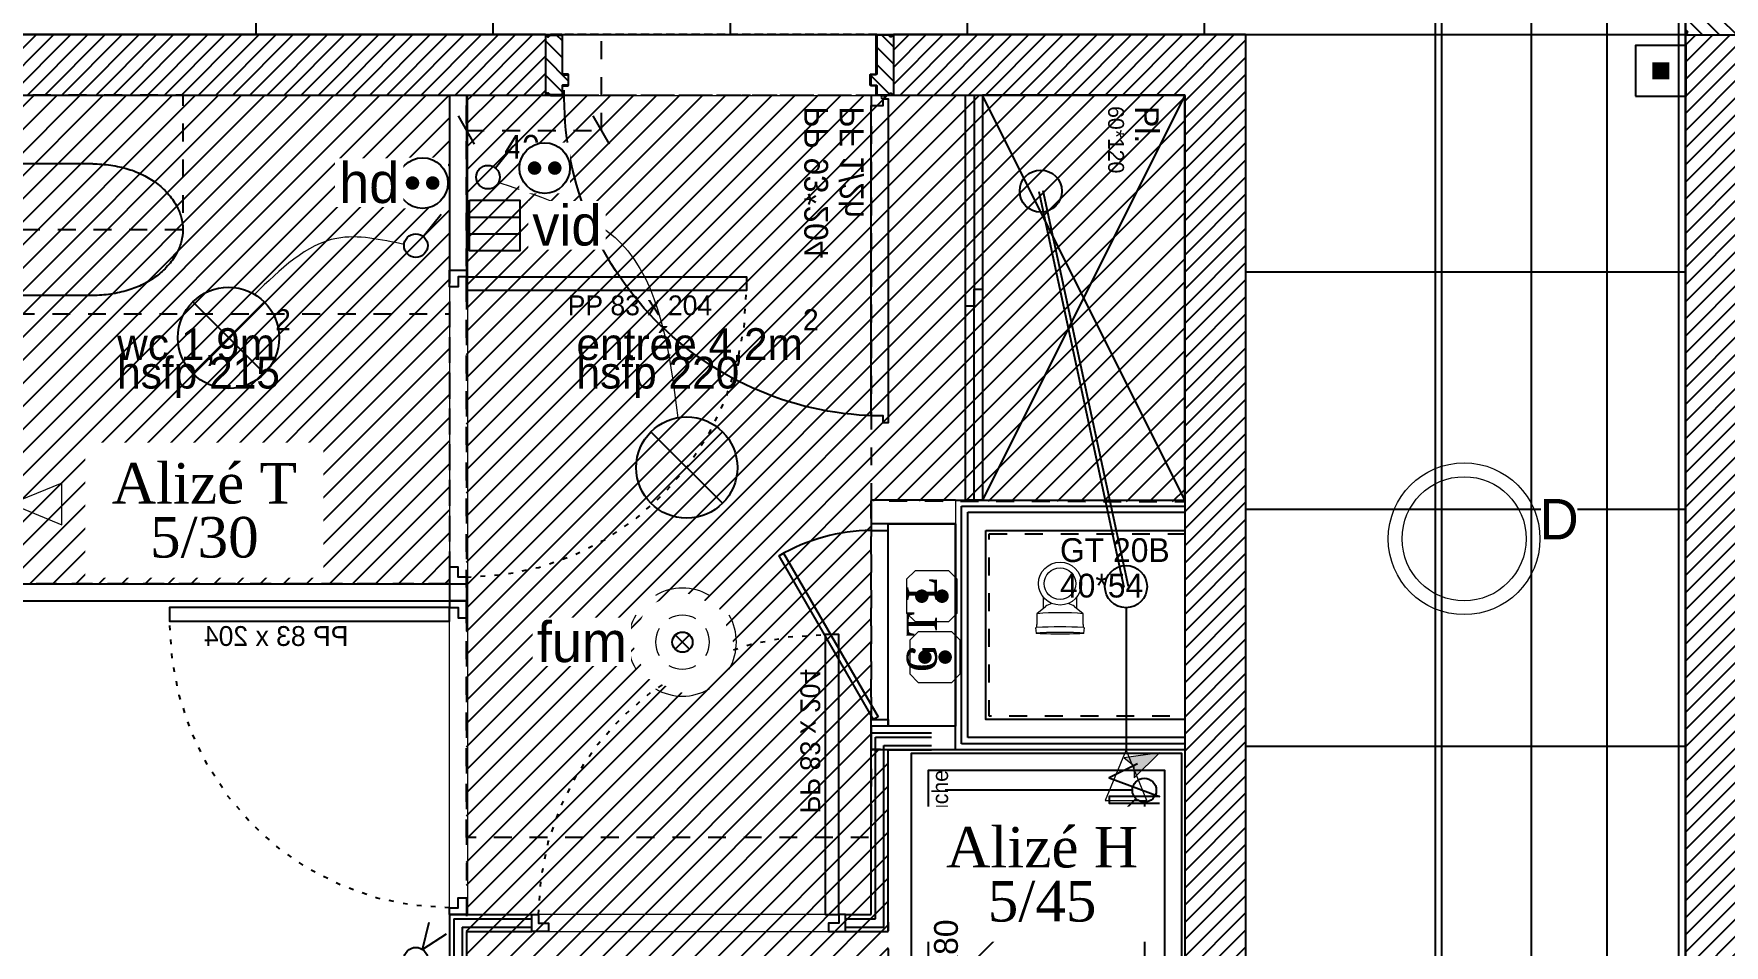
# Model space of a CAD drawing. Header units: centimetres. Extents: x -58072 to 12532, y -30603 to 6224.
# Drawn here: x 10942 to 11443, y 3883 to 4153 of the extents above; entities that cross this region are included whole.
import ezdxf
from ezdxf.enums import TextEntityAlignment as Align

# ---------------------------------------------------------------- set-up
doc = ezdxf.new("R2010")
doc.units = ezdxf.units.CM
for name, pattern in [('ISO-03', [1.5, 0.6, -0.9]), ('Style de ligne -1', [0.41664, 0.20828, -0.20836]), ('Style de ligne -11', [0.347222, 0.20828, -0.138942]), ('Style de ligne -13', [0.147638, 0.098425, -0.049213]), ('Style de ligne -18', [0.164042, 0.054681, -0.109361]), ('VW-01', [0.41656, 0.20828, -0.20828])]:
    doc.linetypes.add(name, pattern=pattern)
for name, color, linetype in [('B faience', 252, 'Style de ligne -11'), ('B Faux plafonds', 252, 'Continuous'), ('B Faux plafonds_Hatch', 9, 'Continuous'), ('B GÈnÈral_Hatch', 252, 'Continuous'), ('B Général', 252, 'Continuous'), ('C ANNOTATIONS-prestations', 252, 'Continuous'), ('C ANNOTATIONS-prestations_Hatch', 252, 'Continuous'), ('C ANNOTATIONS-texte', 252, 'Continuous'), ('C ANNOTATIONS-textes-numérotation gaine', 252, 'ISO-03'), ('D SURFACES-shab', 252, 'Continuous'), ('F REMPLISSAGE-vert clair', 252, 'Continuous'), ('F REMPLISSAGE-vert foncé', 252, 'Continuous'), ('prlm-EAU-CHU', 42, 'Continuous'), ('prlm-GT', 242, 'Continuous'), ('prlm-MOD-EL', 190, 'Continuous'), ('prlm-VMC', 93, 'Continuous')]:
    doc.layers.add(name, color=color, linetype=linetype)
for name, color, linetype, lineweight in [('prlm-ELEC-CFA', 1, 'Continuous', 25), ('prlm-ELEC-CFO', 1, 'Continuous', 25), ('prlm-ELEC-SSI', 6, 'Continuous', 25), ('prlm-GAZ', 2, 'Continuous', 25)]:
    doc.layers.add(name, color=color, linetype=linetype, lineweight=lineweight)
doc.styles.add('Eurostile', font='Eurosti.TTF')
doc.styles.add('prlm-elec-cfa', font='comic.ttf', dxfattribs={"height": 12})
doc.styles.add('prlm-elec-cfo', font='comic.ttf', dxfattribs={"height": 12})
doc.styles.add('prlm-elec-ssi', font='comic.ttf', dxfattribs={"height": 12})
doc.styles.add('prlm-mod', font='cambriaz.ttf', dxfattribs={"height": 18})
doc.styles.add('prlm-vmc', font='pala.ttf', dxfattribs={"height": 14})
pattern_1 = [(45, (0, 0), (2.4253472, -2.6458333), [])]
pattern_2 = [(45, (0, 0.2205), (-3.5277778, 3.3072917), [])]

# ---------------------------------------------------------------- blocks, each defined once
blk = doc.blocks.new('B 60.PP 93_204 PF1_2h mur20')
at = {"layer": 'B GÈnÈral_Hatch', "linetype": 'Continuous'}
h = blk.add_hatch(dxfattribs=at)
h.set_pattern_fill('50_BETON', color=256, style=0, pattern_type=2)
h.set_pattern_definition(pattern_1)
edge = h.paths.add_edge_path()
edge.add_line((-51.6, -8.95), (-50.94, -8.37))
edge.add_line((-50.94, -8.37), (-50.93, -8.36))
edge.add_arc((-50.79, -8.52), 0.2, 48.9909, 131.0091, ccw=False)
edge.add_line((-50.66, -8.36), (-50.65, -8.37))
edge.add_line((-50.65, -8.37), (-50.1, -8.86))
edge.add_line((-50.1, -8.86), (-50.1, -8.86))
edge.add_arc((-50.06, -8.82), 0.05, 228.9909, 270)
edge.add_line((-50.06, -8.87), (-50.06, -8.87))
edge.add_line((-50.06, -8.87), (-46.7, -8.87))
edge.add_line((-46.7, -8.87), (-46.69, -8.87))
edge.add_arc((-46.69, -8.83), 0.0435, 270, 360)
edge.add_line((-46.65, -8.83), (-46.65, 2.7))
edge.add_arc((-46.48, 2.7), 0.174, 90, 180, ccw=False)
edge.add_line((-46.48, 2.87), (-46.45, 2.87))
edge.add_line((-46.45, 2.87), (-44.9, 2.87))
edge.add_line((-44.9, 2.87), (-44.89, 2.87))
edge.add_arc((-44.89, 2.91), 0.0435, 270, 360)
edge.add_line((-44.85, 2.91), (-44.85, 5.96))
edge.add_arc((-44.89, 5.96), 0.0435, 0, 90)
edge.add_line((-44.89, 6), (-44.9, 6))
edge.add_line((-44.9, 6), (-46.45, 6))
edge.add_line((-46.45, 6), (-46.48, 6))
edge.add_arc((-46.48, 6.17), 0.174, 180, 270, ccw=False)
edge.add_line((-46.65, 6.17), (-46.65, 8.83))
edge.add_arc((-46.69, 8.83), 0.0435, 0, 90)
edge.add_line((-46.69, 8.87), (-46.7, 8.87))
edge.add_line((-46.7, 8.87), (-50.06, 8.87))
edge.add_line((-50.06, 8.87), (-50.06, 8.87))
edge.add_arc((-50.06, 8.82), 0.05, 90, 131.0091)
edge.add_line((-50.1, 8.86), (-50.1, 8.86))
edge.add_line((-50.1, 8.86), (-50.65, 8.37))
edge.add_line((-50.65, 8.37), (-50.66, 8.37))
edge.add_arc((-50.79, 8.52), 0.2, 233.0967, 311.0091, ccw=False)
edge.add_line((-50.91, 8.36), (-50.92, 8.36))
edge.add_line((-50.92, 8.36), (-51.44, 8.81))
edge.add_line((-51.44, 8.81), (-51.44, 8.81))
edge.add_line((-51.44, 8.81), (-51.6, 8.95))
edge.add_line((-51.6, 8.95), (-51.6, -8.95))
h = blk.add_hatch(dxfattribs=at)
h.set_pattern_fill('50_BETON', color=256, style=0, pattern_type=2)
h.set_pattern_definition(pattern_1)
edge = h.paths.add_edge_path()
edge.add_line((51.6, -8.95), (50.94, -8.37))
edge.add_line((50.94, -8.37), (50.93, -8.36))
edge.add_arc((50.79, -8.52), 0.2, 48.9909, 131.0091)
edge.add_line((50.66, -8.36), (50.65, -8.37))
edge.add_line((50.65, -8.37), (50.1, -8.86))
edge.add_line((50.1, -8.86), (50.1, -8.86))
edge.add_arc((50.06, -8.82), 0.05, 270, 311.0091, ccw=False)
edge.add_line((50.06, -8.87), (50.06, -8.87))
edge.add_line((50.06, -8.87), (46.7, -8.87))
edge.add_line((46.7, -8.87), (46.69, -8.87))
edge.add_arc((46.69, -8.83), 0.0435, 180, 270, ccw=False)
edge.add_line((46.65, -8.83), (46.65, 2.7))
edge.add_arc((46.48, 2.7), 0.174, 0, 90)
edge.add_line((46.48, 2.87), (46.45, 2.87))
edge.add_line((46.45, 2.87), (44.9, 2.87))
edge.add_line((44.9, 2.87), (44.89, 2.87))
edge.add_arc((44.89, 2.91), 0.0435, 180, 270, ccw=False)
edge.add_line((44.85, 2.91), (44.85, 5.96))
edge.add_arc((44.89, 5.96), 0.0435, 90, 180, ccw=False)
edge.add_line((44.89, 6), (44.9, 6))
edge.add_line((44.9, 6), (46.45, 6))
edge.add_line((46.45, 6), (46.48, 6))
edge.add_arc((46.48, 6.17), 0.174, 270, 360)
edge.add_line((46.65, 6.17), (46.65, 8.83))
edge.add_arc((46.69, 8.83), 0.0435, 90, 180, ccw=False)
edge.add_line((46.69, 8.87), (46.7, 8.87))
edge.add_line((46.7, 8.87), (50.06, 8.87))
edge.add_line((50.06, 8.87), (50.06, 8.87))
edge.add_arc((50.06, 8.82), 0.05, 48.9909, 90, ccw=False)
edge.add_line((50.1, 8.86), (50.1, 8.86))
edge.add_line((50.1, 8.86), (50.65, 8.37))
edge.add_line((50.65, 8.37), (50.66, 8.37))
edge.add_arc((50.79, 8.52), 0.2, 228.9909, 306.9033)
edge.add_line((50.91, 8.36), (50.92, 8.36))
edge.add_line((50.92, 8.36), (51.44, 8.81))
edge.add_line((51.44, 8.81), (51.44, 8.81))
edge.add_line((51.44, 8.81), (51.6, 8.95))
edge.add_line((51.6, 8.95), (51.6, -8.95))
at = {"layer": 'B Général', "linetype": 'Style de ligne -13', "ltscale": 25.4}
for p, q in [((46.7, 9), (-46.7, 9)), ((46.7, -9), (-46.7, -9))]:
    blk.add_line(p, q, dxfattribs=at)
at = {"layer": 'B Général', "linetype": 'Continuous', "flags": 128}
for points in [[(45, 12), (48.5, 12), (48.5, 10), (50, 10), (50.01, 106), (48.51, 106), (48.51, 104), (45.01, 104)], [(0, -20.5), (-14, -41.85), (14, -41.85)]]:
    blk.add_lwpolyline(points, close=True, dxfattribs=at)
for points in [[(-46.5, 8.83), (-46.5, 6.17, 0.414214), (-46.46, 6.13), (-46.45, 6.13), (-44.9, 6.13), (-44.87, 6.13, -0.414214), (-44.7, 5.96), (-44.7, 2.91, -0.414214), (-44.87, 2.74), (-44.9, 2.74), (-46.45, 2.74), (-46.46, 2.74, 0.414214), (-46.5, 2.7), (-46.5, -8.83, -0.414214), (-46.67, -9), (-46.7, -9), (-50.06, -9), (-50.07, -9, -0.18087), (-50.2, -8.95), (-50.2, -8.95), (-50.76, -8.47), (-50.76, -8.46, 0.373975), (-50.83, -8.46), (-50.83, -8.47), (-51.49, -9.04), (-51.6, -8.95), (-50.94, -8.37), (-50.93, -8.36, -0.373975), (-50.66, -8.36), (-50.65, -8.37), (-50.1, -8.86), (-50.1, -8.86, 0.18087), (-50.06, -8.87), (-50.06, -8.87), (-46.7, -8.87), (-46.69, -8.87, 0.414214), (-46.65, -8.83), (-46.65, 2.7, -0.414214), (-46.48, 2.87), (-46.45, 2.87), (-44.9, 2.87), (-44.89, 2.87, 0.414214), (-44.85, 2.91), (-44.85, 5.96, 0.414214), (-44.89, 6), (-44.9, 6), (-46.45, 6), (-46.48, 6, -0.414214), (-46.65, 6.17), (-46.65, 8.83, 0.414214), (-46.69, 8.87), (-46.7, 8.87), (-50.06, 8.87), (-50.06, 8.87, 0.18087), (-50.1, 8.86), (-50.1, 8.86), (-50.65, 8.37), (-50.66, 8.37, -0.353689), (-50.91, 8.36), (-50.92, 8.36), (-51.44, 8.81), (-51.44, 8.81), (-51.6, 8.95), (-51.49, 9.04), (-50.88, 8.51, 0.385556), (-50.77, 8.46), (-50.76, 8.47), (-50.2, 8.95), (-50.2, 8.95, -0.18087), (-50.07, 9), (-50.06, 9), (-46.7, 9), (-46.67, 9, -0.414214)], [(46.5, 8.83), (46.5, 6.17, -0.414214), (46.46, 6.13), (46.45, 6.13), (44.9, 6.13), (44.87, 6.13, 0.414214), (44.7, 5.96), (44.7, 2.91, 0.414214), (44.87, 2.74), (44.9, 2.74), (46.45, 2.74), (46.46, 2.74, -0.414214), (46.5, 2.7), (46.5, -8.83, 0.414214), (46.67, -9), (46.7, -9), (50.06, -9), (50.07, -9, 0.18087), (50.2, -8.95), (50.2, -8.95), (50.76, -8.47), (50.76, -8.46, -0.373975), (50.83, -8.46), (50.83, -8.47), (51.49, -9.04), (51.6, -8.95), (50.94, -8.37), (50.93, -8.36, 0.373975), (50.66, -8.36), (50.65, -8.37), (50.1, -8.86), (50.1, -8.86, -0.18087), (50.06, -8.87), (50.06, -8.87), (46.7, -8.87), (46.69, -8.87, -0.414214), (46.65, -8.83), (46.65, 2.7, 0.414214), (46.48, 2.87), (46.45, 2.87), (44.9, 2.87), (44.89, 2.87, -0.414214), (44.85, 2.91), (44.85, 5.96, -0.414214), (44.89, 6), (44.9, 6), (46.45, 6), (46.48, 6, 0.414214), (46.65, 6.17), (46.65, 8.83, -0.414214), (46.69, 8.87), (46.7, 8.87), (50.06, 8.87), (50.06, 8.87, -0.18087), (50.1, 8.86), (50.1, 8.86), (50.65, 8.37), (50.66, 8.37, 0.353689), (50.91, 8.36), (50.92, 8.36), (51.44, 8.81), (51.44, 8.81), (51.6, 8.95), (51.49, 9.04), (50.88, 8.51, -0.385556), (50.77, 8.46), (50.76, 8.47), (50.2, 8.95), (50.2, 8.95, 0.18087), (50.07, 9), (50.06, 9), (46.7, 9), (46.67, 9, 0.414214)]]:
    blk.add_lwpolyline(points, format="xyb", close=True, dxfattribs=at)
at = {"layer": 'B Général', "linetype": 'Continuous'}
blk.add_circle((48.5, 9.5), 0.5, dxfattribs=at)
blk.add_arc((48.5, 9.5), 94.5, 90, 181.2323, dxfattribs=at)
at = {"layer": 'C ANNOTATIONS-prestations', "insert": (25.17, 12.23), "char_height": 7.056, "attachment_point": 1, "rotation": 90, "line_spacing_factor": 0.894578, "style": 'Eurostile'}
blk.add_mtext('PP 93*204\\PPF 1/2h\\P', dxfattribs=at)
blk = doc.blocks.new('B 60.Groupe-42-1')
at = {"layer": 'B Général', "linetype": 'VW-01', "ltscale": 25.4, "flags": 128}
blk.add_lwpolyline([(11225.08, 4004.41), (11283.04, 4004.41), (11283.04, 3950.41), (11225.08, 3950.41)], close=True, dxfattribs=at)
at = {"layer": 'C ANNOTATIONS-textes-numérotation gaine', "insert": (11246.04, 4003.11), "char_height": 7.056, "width": 37, "attachment_point": 1, "line_spacing_factor": 0.894578, "style": 'Eurostile'}
blk.add_mtext('GT 20B\\P40*54', dxfattribs=at)
blk = doc.blocks.new('xi.be')
at = {"layer": 'prlm-VMC', "color": 0, "linetype": 'ByBlock', "lineweight": 5, "flags": 128}
blk.add_lwpolyline([(-6.17, -15), (6.17, -15), (0, 0)], close=True, dxfattribs=at)
at = {"layer": 'prlm-VMC', "color": 0, "linetype": 'ByBlock', "lineweight": 5}
blk.add_solid([(0, -1), (5.17, -14), (-5.17, -14), (0, -1)], dxfattribs=at)
blk = doc.blocks.new('xi.BSO')
at = {"layer": 'prlm-ELEC-CFO', "lineweight": 5}
blk.add_hatch(color=0, dxfattribs=at).paths.add_polyline_path([(-2.5, -2.5), (2.5, -2.5), (2.5, 2.5), (-2.5, 2.5)])
at = {"layer": 'prlm-ELEC-CFO', "color": 0, "flags": 128}
blk.add_lwpolyline([(-7.5, -7.5), (7.5, -7.5), (7.5, 7.5), (-7.5, 7.5)], close=True, dxfattribs=at)
blk = doc.blocks.new('xi.PTCE')
at = {"layer": 'prlm-ELEC-CFO', "color": 0}
for points in [[(-10.61, 10.61), (10.61, -10.61)], [(10.61, 10.61), (-10.61, -10.61)]]:
    blk.add_lwpolyline(points, dxfattribs=at)
at = {"layer": 'prlm-ELEC-CFO', "color": 0, "linetype": 'ByBlock'}
blk.add_circle((0, 0), 15, dxfattribs=at)
blk = doc.blocks.new('xi.SA')
at = {"layer": 'prlm-ELEC-CFO', "color": 0}
blk.add_lwpolyline([(0.2, -1.28), (5.5, 5.28)], dxfattribs=at)
blk.add_circle((-2, -4), 3.5, dxfattribs=at)
blk = doc.blocks.new('xi.FUM')
at = {"color": 0}
blk.add_wipeout([(-10.61, -10.61), (-15, 0), (-10.61, 10.61), (0, 15), (10.61, 10.61), (15, 0), (10.61, -10.61), (0, -15)], dxfattribs=at).dxf.layer = 'prlm-ELEC-SSI'
at = {"layer": 'prlm-ELEC-SSI', "color": 0}
for points in [[(-2.12, 2.12), (2.12, -2.12)], [(2.12, 2.12), (-2.12, -2.12)]]:
    blk.add_lwpolyline(points, dxfattribs=at)
blk.add_circle((0, 0), 3, dxfattribs=at)
at = {"layer": 'prlm-ELEC-SSI', "color": 0, "lineweight": 13}
for radius, start, end in [(16, 60, 120), (16, 150, 210), (8, 60, 120), (16, 330, 30), (8, 150, 210), (8, 330, 30), (8, 240, 300), (16, 240, 300)]:
    blk.add_arc((0, 0), radius, start, end, dxfattribs=at)
blk = doc.blocks.new('xi.VID')
at = {"layer": 'prlm-ELEC-CFA', "color": 0, "linetype": 'ByBlock', "lineweight": -2, "flags": 128}
blk.add_lwpolyline([(-7.5, 7.5), (7.5, 7.5), (7.5, -7.5), (-7.5, -7.5)], close=True, dxfattribs=at)
at = {"layer": 'prlm-ELEC-CFA', "color": 0}
for points in [[(-7.5, 2.5), (7.5, 2.5)], [(-7.5, -2.5), (7.5, -2.5)]]:
    blk.add_lwpolyline(points, dxfattribs=at)
blk = doc.blocks.new('xi.PC')
at = {"color": 0, "lineweight": 5}
blk.add_wipeout([(-7.5, -7.5), (7.5, -7.5), (7.5, 7.5), (-7.5, 7.5)], dxfattribs=at).dxf.layer = 'prlm-ELEC-CFO'
at = {"layer": 'prlm-ELEC-CFO', "color": 0, "linetype": 'ByBlock', "lineweight": 5, "const_width": 2}
for points in [[(-4, 0, 1), (-2, 0, 1)], [(2, 0, 1), (4, 0, 1)]]:
    blk.add_lwpolyline(points, format="xyb", close=True, dxfattribs=at)
at = {"layer": 'prlm-ELEC-CFO', "color": 0, "linetype": 'ByBlock', "lineweight": -2}
blk.add_circle((0, 0), 7.5, dxfattribs=at)
blk = doc.blocks.new('xi.PCGTL')
at = {"layer": 'prlm-ELEC-CFO', "color": 0, "lineweight": 0}
blk.add_lwpolyline([(-7.5, -5), (-5, -7.5), (5, -7.5), (7.5, -5), (7.5, 5), (5, 7.5), (-5, 7.5), (-7.5, 5)], close=True, dxfattribs=at)
at = {"layer": 'prlm-ELEC-CFO', "color": 0, "linetype": 'ByBlock', "lineweight": 5, "const_width": 2}
for points in [[(-4, 0, 1), (-2, 0, 1)], [(2, 0, 1), (4, 0, 1)]]:
    blk.add_lwpolyline(points, format="xyb", close=True, dxfattribs=at)
blk = doc.blocks.new('xi.VV')
at = {"layer": 'prlm-ELEC-CFO', "color": 0}
blk.add_lwpolyline([(6.95, 3.42), (0.01, -1.13), (1.91, 6.95)], dxfattribs=at)
blk.add_circle((-2, -4), 3.5, dxfattribs=at)
blk = doc.blocks.new('xi.PCHD')
at = {"color": 0, "lineweight": 5}
blk.add_wipeout([(-7.5, -7.5), (7.5, -7.5), (7.5, 7.5), (-7.5, 7.5)], dxfattribs=at).dxf.layer = 'prlm-ELEC-CFO'
at = {"layer": 'prlm-ELEC-CFO', "color": 0, "linetype": 'ByBlock', "lineweight": 5, "const_width": 2}
for points in [[(-4, 0, 1), (-2, 0, 1)], [(2, 0, 1), (4, 0, 1)]]:
    blk.add_lwpolyline(points, format="xyb", close=True, dxfattribs=at)
at = {"layer": 'prlm-ELEC-CFO', "color": 0, "linetype": 'ByBlock', "lineweight": -2}
blk.add_circle((0, 0), 7.5, dxfattribs=at)
blk = doc.blocks.new('xi.PR')
at = {"layer": 'prlm-ELEC-CFO', "lineweight": 5}
blk.add_hatch(color=0, dxfattribs=at).paths.add_polyline_path([(-3, 6), (-0.1, 3.7), (0, 0), (7.5, 7.5)])
at = {"layer": 'prlm-ELEC-CFO', "color": 0, "lineweight": 5, "flags": 128}
blk.add_lwpolyline([(-3, 6), (-0.1, 3.7), (0, 0), (7.5, 7.5)], close=True, dxfattribs=at)
at = {"layer": 'prlm-ELEC-CFO', "color": 0}
blk.add_lwpolyline([(0.95, 4.23), (-7.5, 0), (7.5, -5.5), (-7.5, -5.5), (-7.5, -7.5), (7.5, -7.5)], dxfattribs=at)
blk = doc.blocks.new('xi.lumD')
at = {"layer": 'prlm-ELEC-CFO', "color": 0, "linetype": 'ByBlock', "lineweight": 13}
for radius in [22.49, 18.39]:
    blk.add_circle((0, 0), radius, dxfattribs=at)
blk = doc.blocks.new('xi.gtl')
at = {"layer": 'prlm-MOD-EL', "color": 0}
for points in [[(2.8, 22.99), (2.02, 24.35), (50.51, 52.34), (51.28, 50.98)], [(0, 25), (2.02, 25), (2.02, 20), (0, 20)], [(60, 25), (57.98, 25), (57.98, 20), (60, 20)], [(0, 20), (60, 20), (60, 0), (0, 0)]]:
    blk.add_lwpolyline(points, close=True, dxfattribs=at)
blk.add_arc((2.02, 24.35), 55.99, 0.6678, 30, dxfattribs=at)
at = {"layer": 'prlm-MOD-EL', "color": 0, "style": 'prlm-mod', "flags": 8}
blk.add_attdef('GTL', text='', height=9, dxfattribs=at).set_placement((30, 10), align=Align.MIDDLE_CENTER)
blk = doc.blocks.new('xi.cceu1')
at = {"layer": 'prlm-EAU-CHU', "color": 0, "lineweight": 13}
for p, q in [((-4.87, -7.27), (-4.87, -4.09)), ((4.87, -4.09), (4.87, -7.27)), ((-6.85, -8.92), (-6.85, -12.09)), ((-4.34, -6.83), (-6.84, -8.91)), ((6.84, -8.91), (4.34, -6.83)), ((6.85, -12.09), (6.85, -8.92)), ((-7.25, -13.12), (-6.97, -13.03)), ((-7.25, -13.12), (-7.11, -14.67)), ((-6.85, -12.09), (-6.97, -12.22)), ((-6.97, -12.22), (-6.97, -13.03)), ((6.97, -12.22), (6.85, -12.09)), ((6.94, -13.03), (7.25, -13.12)), ((6.97, -13.03), (6.97, -12.22)), ((7.11, -14.67), (7.25, -13.12))]:
    blk.add_line(p, q, dxfattribs=at)
for radius in [6.36, 4.67]:
    blk.add_circle((0, 0), radius, dxfattribs=at)
for centre, radius, start, end in [((0, -87.18), 78.56, 84.9975, 95.0025), ((-0.73, -11.68), 6.05, 106.1332, 126.5542), ((0.73, -11.68), 6.05, 53.4458, 73.8668), ((0.01, -119.65), 106.84, 86.281, 93.7477)]:
    blk.add_arc(centre, radius, start, end, dxfattribs=at)
blk.add_ellipse((0, -14.67), major_axis=(7.1, 0), ratio=0.043635, dxfattribs=at)
blk = doc.blocks.new('B 60.PP 80')
at = {"layer": 'B Général', "flags": 128}
blk.add_lwpolyline([(-43, 2.5), (-43, 85.5), (-39, 85.5), (-39, 2.5)], close=True, dxfattribs=at)
at = {"layer": 'B Général', "linetype": 'Style de ligne -18', "ltscale": 25.4, "flags": 128}
blk.add_lwpolyline([(46, 2.5), (45.27, 13.33), (43.1, 23.98), (39.53, 34.26), (34.61, 44), (28.44, 53.03), (21.1, 61.19), (12.74, 68.35), (3.5, 74.38), (-6.47, 79.18), (-17, 82.67), (-27.91, 84.79), (-39, 85.5)], dxfattribs=at)
at = {"layer": 'B Général', "linetype": 'Continuous', "flags": 128}
for points in [[(-45, 2.5), (-43, 2.5), (-43, 0), (-40, 0), (-40, -2.5), (-45, -2.5)], [(48, 2.5), (46, 2.5), (46, 0), (43, 0), (43, -2.5), (48, -2.5), (48, -2.5), (48, -2.5), (48, 1.79), (48, 1.79)]]:
    blk.add_lwpolyline(points, close=True, dxfattribs=at)
at = {"layer": 'C ANNOTATIONS-prestations', "insert": (-37.5, 32.5), "char_height": 5.8796, "attachment_point": 1, "rotation": 90, "line_spacing_factor": 0.894578, "style": 'Eurostile'}
blk.add_mtext('PP 83 x 204', dxfattribs=at)
blk = doc.blocks.new('B 60.200_wc-2')
at = {"layer": 'B Général', "linetype": 'Continuous'}
for p, q in [((-25, -20.1), (-25, 0)), ((-24.9, 0.1), (24.9, 0.1)), ((25, -20.1), (25, 0)), ((-19.5, -44.2), (-19.5, -21.9)), ((19.5, -44.2), (19.5, -21.9))]:
    blk.add_line(p, q, dxfattribs=at)
at = {"layer": 'B Général', "linetype": 'Continuous', "flags": 128}
blk.add_lwpolyline([(-25, -20.1), (-24.9, -20.6), (-24.75, -20.9), (-24.55, -21.2), (-24.3, -21.45), (-23.9, -21.7), (-23.4, -21.85), (-23.15, -21.9), (23.25, -21.9), (23.55, -21.85), (23.9, -21.7), (24.2, -21.5), (24.45, -21.3), (24.65, -21.05), (24.8, -20.75), (24.9, -20.5), (24.95, -20.3), (25, -20.1)], dxfattribs=at)
for points in [[(-19.5, -44.2), (-19.5, -44.2, 0.036537), (-19.11, -49.53, 0.035337), (-17.94, -54.75), (-17.94, -54.75, 0.041299), (-16.22, -59.09), (-16.22, -59.09), (-16.22, -59.1, 0.041783), (-13.79, -63.08, 0.053503), (-10.77, -66.4), (-10.77, -66.4, 0.054816), (-7.12, -69.02), (-7.12, -69.02, 0.063755), (-3.68, -70.42), (-3.68, -70.42, 0.064897), (0, -70.9)], [(0, -70.9, 0.064897), (3.68, -70.42), (3.68, -70.42, 0.063726), (7.12, -69.02), (7.12, -69.02, 0.054816), (10.77, -66.4), (10.77, -66.4, 0.053503), (13.79, -63.08, 0.041783), (16.22, -59.1), (16.22, -59.09), (16.22, -59.09, 0.041299), (17.94, -54.75), (17.94, -54.75, 0.035337), (19.11, -49.53, 0.036556), (19.5, -44.2)]]:
    blk.add_lwpolyline(points, format="xyb", dxfattribs=at)
at = {"layer": 'B Général', "linetype": 'Continuous'}
for centre, start, end in [((-24.9, 0), 90, 180), ((24.9, 0), 0, 90)]:
    blk.add_arc(centre, 0.1, start, end, dxfattribs=at)
blk = doc.blocks.new('B 60.Groupe-2-1')
at = {"layer": 'B Général', "linetype": 'Style de ligne -1', "ltscale": 25.4, "flags": 128}
blk.add_lwpolyline([(-35.4, 7.6), (35.6, 7.6), (35.6, -32.4), (-35.4, -32.4)], close=True, dxfattribs=at)
at = {"layer": 'B Général', "xscale": -1, "rotation": 270}
blk.add_blockref('B 60.200_wc-2', (35.5, 7.5), dxfattribs=at)
blk = doc.blocks.new('B 60.WC-plan-PMR')
at = {"layer": 'B Général', "linetype": 'Style de ligne -1', "ltscale": 25.4, "flags": 128}
blk.add_lwpolyline([(-114.5, 112.5), (15.5, 112.5), (15.5, 32.5), (-114.5, 32.5)], close=True, dxfattribs=at)
at = {"layer": 'B Général'}
blk.add_blockref('B 60.Groupe-2-1', (0, 0), dxfattribs=at)
blk = doc.blocks.new('B 60.Placard 60.120')
at = {"layer": 'B Général', "linetype": 'Continuous'}
for p, q in [((60, 29.81), (-60, -30.19)), ((-60, 29.81), (60, -30.19))]:
    blk.add_line(p, q, dxfattribs=at)
at = {"layer": 'B Général', "linetype": 'Continuous', "flags": 128}
blk.add_lwpolyline([(60, -30.19), (60, 29.81), (-60, 29.81), (-60, -30.19)], dxfattribs=at)
for points in [[(60, -30.19), (60, -35.19), (-60, -35.19), (-60, -30.19)], [(2.5, -32.69), (2.5, -35.19), (-60, -35.19), (-60, -32.69)], [(60, -30.19), (60, -32.69), (-2.5, -32.69), (-2.5, -30.19)]]:
    blk.add_lwpolyline(points, close=True, dxfattribs=at)
at = {"layer": 'B Général', "insert": (-56.76, 22.09), "char_height": 7.056, "attachment_point": 1, "line_spacing_factor": 0.894578, "style": 'Eurostile'}
blk.add_mtext('Pl.', dxfattribs=at)
at = {"layer": 'C ANNOTATIONS-prestations', "insert": (-56.76, 9.4), "char_height": 4.704, "attachment_point": 4, "line_spacing_factor": 0.894578, "style": 'Eurostile'}
blk.add_mtext('60*120', dxfattribs=at)
blk = doc.blocks.new('B 60.Bac douche 80.80')
at = {"layer": 'B faience', "lineweight": 18, "flags": 128}
blk.add_lwpolyline([(-41, -40), (40, -40), (40, 41)], dxfattribs=at)
at = {"layer": 'B Général', "linetype": 'Continuous'}
for p, q in [((25.5, -25.5), (-31, 31)), ((28, -24.46), (28, 31)), ((24.46, -28), (-31, -28))]:
    blk.add_line(p, q, dxfattribs=at)
at = {"layer": 'B Général', "linetype": 'Continuous', "flags": 128}
for points in [[(-41, 41), (39, 41), (39, -39), (-41, -39)], [(-36, 36), (34, 36), (34, -34), (-36, -34)]]:
    blk.add_lwpolyline(points, close=True, dxfattribs=at)
at = {"layer": 'B Général', "linetype": 'Continuous'}
blk.add_circle((28, -28), 3.54, dxfattribs=at)
at = {"layer": 'B Général', "insert": (-36, 30.76), "char_height": 7.056, "width": 35, "attachment_point": 4, "line_spacing_factor": 0.894578, "style": 'Eurostile'}
blk.add_mtext('80x80', dxfattribs=at)
at = {"layer": 'C ANNOTATIONS-prestations', "insert": (34, 32.51), "char_height": 4.7037, "width": 70, "attachment_point": 6, "line_spacing_factor": 0.894578, "style": 'Eurostile'}
blk.add_mtext('bac douche ', dxfattribs=at)

msp = doc.modelspace()

# ---------------------------------------------------------------- hatches: boundary and pattern name
at = {"layer": 'B Faux plafonds_Hatch', "linetype": 'Continuous'}
h = msp.add_hatch(dxfattribs=at)
h.set_pattern_fill('F_P__SOFFITE', color=256, style=0, pattern_type=2)
h.set_pattern_definition(pattern_2)
h.paths.add_polyline_path([(10935.773, 4134.411), (11065.081, 4134.411), (11065.081, 3989.561), (10935.773, 3989.561)])
h = msp.add_hatch(dxfattribs=at)
h.set_pattern_fill('F_P__SOFFITE', color=256, style=0, pattern_type=2)
h.set_pattern_definition(pattern_2)
h.paths.add_polyline_path([(11283.042, 4013.961), (11283.042, 4134.352), (11070.081, 4134.352), (11070.081, 3657.971), (11195.442, 3657.971), (11195.081, 3940.411), (11190.081, 3940.636), (11190.081, 4014.186)])
at = {"layer": 'B GÈnÈral_Hatch', "linetype": 'Continuous'}
h = msp.add_hatch(dxfattribs=at)
h.set_pattern_fill('50_BETON', color=256, style=0, pattern_type=2)
h.set_pattern_definition(pattern_1)
h.paths.add_polyline_path([(11093.468, 4134.352), (11093.468, 4152.352), (10483.466, 4152.352), (10483.466, 4134.352)])
h = msp.add_hatch(dxfattribs=at)
h.set_pattern_fill('50_BETON', color=256, style=0, pattern_type=2)
h.set_pattern_definition(pattern_1)
h.paths.add_polyline_path([(11196.668, 4134.352), (11283.042, 4134.352), (11301.042, 4152.352), (11196.668, 4152.352)])
h = msp.add_hatch(dxfattribs=at)
h.set_pattern_fill('50_BETON', color=256, style=0, pattern_type=2)
h.set_pattern_definition(pattern_1)
h.paths.add_polyline_path([(11283.042, 3473.389), (11301.042, 3455.389), (11301.042, 4152.352), (11283.042, 4134.352)])
h = msp.add_hatch(dxfattribs=at)
h.set_pattern_fill('50_BETON', color=256, style=0, pattern_type=2)
h.set_pattern_definition(pattern_1)
h.paths.add_polyline_path([(11449.443, 4152.311), (11431.443, 4152.311), (11431.443, 3368.489), (11449.443, 3368.489)])
at = {"layer": 'C ANNOTATIONS-prestations_Hatch', "linetype": 'Continuous'}
h = msp.add_hatch(dxfattribs=at)
h.set_pattern_fill('DALETTES TERRASSE 50X50', color=256, scale=1.406016, style=0, pattern_type=2)
h.set_pattern_definition([(0, (9531.354, 4152.3), (4e-15, -70.3008), []), (-90, (9531.354, 4152.3), (70.3008, 0), [])])
h.paths.add_polyline_path([(8944.484, 4282.216), (8944.484, 4137.39), (9060.484, 4137.39), (9060.484, 2350.491), (9190.484, 2350.491), (9190.796, 3716.389), (9189.484, 3716.389), (9189.484, 4137.39), (9812.484, 4137.39), (9812.484, 4152.352), (11301.042, 4152.352), (11301.042, 2971.388), (11431.443, 2971.388), (11431.445, 4152.297), (11431.445, 4282.297)])

# ---------------------------------------------------------------- linework, layer by layer
at = {"layer": 'B Faux plafonds', "linetype": 'VW-01', "ltscale": 25.4, "flags": 128}
for points in [[(10935.773, 4134.411), (11065.081, 4134.411), (11065.081, 3989.561), (10935.773, 3989.561)], [(11283.042, 4013.961), (11283.042, 4134.352), (11070.081, 4134.352), (11070.081, 3657.971), (11195.442, 3657.971), (11195.081, 3940.411), (11190.081, 3940.636), (11190.081, 4014.186)]]:
    msp.add_lwpolyline(points, close=True, dxfattribs=at)
at = {"layer": 'B Général', "linetype": 'Continuous', "lineweight": 18}
for p, q in [((11093.468, 4152.352), (10483.466, 4152.352)), ((11301.042, 4152.352), (11196.668, 4152.352)), ((11301.042, 4152.352), (11301.042, 3455.389)), ((11431.443, 4152.311), (11431.443, 3368.489)), ((11093.468, 4134.352), (10565.178, 4134.352)), ((11283.042, 4134.352), (11196.668, 4134.352)), ((11283.042, 4134.352), (11283.042, 3473.389))]:
    msp.add_line(p, q, dxfattribs=at)
at = {"layer": 'B Général', "linetype": 'Continuous'}
for p, q in [((11093.468, 4152.352), (10483.466, 4152.352)), ((11093.468, 4152.352), (11093.468, 4134.352)), ((11196.668, 4152.352), (11196.668, 4134.352)), ((11301.042, 4152.352), (11196.668, 4152.352)), ((11301.042, 4152.352), (11301.042, 3455.389)), ((11431.443, 4152.311), (11431.443, 3368.489)), ((11431.443, 4152.311), (11449.443, 4152.311)), ((11093.468, 4134.352), (10565.178, 4134.352)), ((11065.081, 4134.352), (11065.081, 4082.561)), ((11065.081, 4134.352), (11065.081, 4082.561)), ((11070.081, 4134.352), (11070.081, 4082.561)), ((11070.081, 4134.352), (11070.081, 4082.561)), ((11283.042, 4134.352), (11196.668, 4134.352)), ((11283.042, 4134.352), (11283.042, 3483.389)), ((11065.081, 4082.561), (11070.081, 4082.561)), ((11215.081, 4014.411), (11190.081, 4014.411)), ((11190.081, 4014.411), (11190.081, 4007.411)), ((11215.081, 4014.411), (11190.081, 4014.411)), ((11215.081, 4014.411), (11283.042, 4014.411)), ((11215.081, 4007.411), (11190.081, 4007.411)), ((11215.081, 4007.411), (11190.081, 4007.411)), ((11215.081, 3940.411), (11215.081, 4007.411)), ((11224.081, 3949.411), (11224.081, 4005.411)), ((11224.081, 4005.411), (11283.042, 4005.411)), ((10931.636, 3989.561), (11067.581, 3989.561)), ((10931.636, 3989.561), (11067.581, 3989.561)), ((11065.081, 3989.561), (11065.081, 3984.561)), ((11065.081, 3989.561), (11065.081, 3984.561)), ((11065.081, 3989.561), (11070.081, 3989.561)), ((11070.081, 3989.561), (11070.081, 3984.561)), ((11070.081, 3989.561), (11070.081, 3984.561)), ((10931.636, 3984.561), (11067.581, 3984.561)), ((10931.636, 3984.561), (11067.581, 3984.561)), ((11065.081, 3984.561), (11070.081, 3984.561)), ((11283.042, 3949.411), (11224.081, 3949.411)), ((11190.081, 3891.561), (11190.081, 3945.411)), ((11190.081, 3945.411), (11207.923, 3945.411)), ((11215.083, 3947.411), (11190.083, 3947.411)), ((11190.083, 3947.411), (11190.083, 3940.411)), ((11215.083, 3947.411), (11190.083, 3947.411)), ((11215.083, 3940.411), (11190.083, 3940.411)), ((11215.083, 3940.411), (11190.083, 3940.411)), ((11195.081, 3886.561), (11195.081, 3940.411)), ((11195.081, 3940.411), (11207.923, 3940.411)), ((11283.042, 3940.411), (11215.081, 3940.411)), ((11065.081, 3891.561), (11089.444, 3891.561)), ((11065.081, 3891.561), (11070.081, 3891.561)), ((11065.081, 3891.561), (11065.081, 3652.971)), ((11089.444, 3886.561), (11089.444, 3891.561)), ((11182.444, 3891.561), (11190.081, 3891.561)), ((11182.444, 3886.561), (11182.444, 3891.561)), ((11070.081, 3886.561), (11089.444, 3886.561)), ((11070.081, 3886.561), (11070.081, 3660.471)), ((11182.444, 3886.561), (11195.081, 3886.561))]:
    msp.add_line(p, q, dxfattribs=at)
at = {"layer": 'B Général', "linetype": 'VW-01', "ltscale": 25.4, "flags": 128}
msp.add_lwpolyline([(11070.081, 3914.409), (11070.081, 4134.409), (11190.081, 4134.409), (11190.081, 3914.409)], close=True, dxfattribs=at)
at = {"layer": 'C ANNOTATIONS-prestations', "linetype": 'VW-01', "ltscale": 25.4}
for p, q in [((11110.081, 4123.919), (11110.081, 4152.352)), ((11070.081, 4123.919), (11110.081, 4123.919))]:
    msp.add_line(p, q, dxfattribs=at)
at = {"layer": 'C ANNOTATIONS-prestations', "linetype": 'Continuous'}
for p, q in [((11067.581, 4128.249), (11072.402, 4119.9)), ((11107.581, 4128.249), (11112.402, 4119.9))]:
    msp.add_line(p, q, dxfattribs=at)
at = {"layer": 'C ANNOTATIONS-prestations', "linetype": 'Continuous', "flags": 128}
msp.add_lwpolyline([(8944.484, 4282.216), (8944.484, 4137.39), (9060.484, 4137.39), (9060.484, 2350.491), (9190.484, 2350.491), (9190.796, 3716.389), (9189.484, 3716.389), (9189.484, 4137.39), (9812.484, 4137.39), (9812.484, 4152.352), (11301.042, 4152.352), (11301.042, 2971.388), (11431.443, 2971.388), (11431.445, 4152.297), (11431.445, 4282.297)], close=True, dxfattribs=at)
at = {"layer": 'D SURFACES-shab', "lineweight": 18, "flags": 128}
for points in [[(10935.081, 4134.34), (11065.081, 4134.34), (11065.081, 3989.561), (10935.081, 3989.561)], [(11070.445, 3891.561), (11070.445, 4134.352), (11283.042, 4134.352), (11283.042, 4014.411), (11215.081, 4014.411), (11215.081, 3947.411), (11190.081, 3947.411), (11190.081, 3891.561)], [(11065.081, 3909.359), (11065.081, 3984.561), (10918.75, 3984.561), (10856.77, 3984.587), (10856.779, 4128.366), (10565.172, 4128.338), (10565.178, 3551.347), (11065.081, 3551.347)], [(11070.081, 3886.561), (11195.081, 3886.562), (11195.081, 3940.409), (11283.042, 3940.411), (11283.211, 3657.971), (11070.081, 3657.971)]]:
    msp.add_lwpolyline(points, close=True, dxfattribs=at)
at = {"layer": 'F REMPLISSAGE-vert clair'}
for p, q in [((11216.881, 3942.211), (11216.881, 4012.611)), ((11216.881, 4012.611), (11283.042, 4012.611)), ((11218.681, 3944.011), (11218.681, 4010.811)), ((11218.681, 3944.011), (11218.681, 4010.811)), ((11218.681, 4010.811), (11283.042, 4010.811)), ((11218.681, 4010.811), (11283.042, 4010.811)), ((11191.381, 3890.261), (11191.381, 3944.111)), ((11191.381, 3944.111), (11207.923, 3944.111)), ((11283.042, 3944.011), (11218.681, 3944.011)), ((11283.042, 3944.011), (11218.681, 3944.011)), ((11193.781, 3887.861), (11193.781, 3941.711)), ((11193.781, 3941.711), (11207.923, 3941.711)), ((11283.042, 3942.211), (11216.881, 3942.211)), ((11066.381, 3890.261), (11089.444, 3890.261)), ((11066.381, 3890.261), (11066.381, 3654.271)), ((11182.444, 3890.261), (11191.381, 3890.261)), ((11068.781, 3887.861), (11089.444, 3887.861)), ((11068.781, 3887.861), (11068.781, 3656.671)), ((11182.444, 3887.861), (11193.781, 3887.861))]:
    msp.add_line(p, q, dxfattribs=at)
at = {"layer": 'F REMPLISSAGE-vert clair', "linetype": 'Continuous'}
for p, q in [((11224.081, 3949.411), (11224.081, 4005.411)), ((11224.081, 4005.411), (11283.042, 4005.411)), ((11283.042, 3949.411), (11224.081, 3949.411))]:
    msp.add_line(p, q, dxfattribs=at)
at = {"layer": 'F REMPLISSAGE-vert foncé', "linetype": 'Continuous'}
for p, q in [((11215.081, 4014.411), (11283.042, 4014.411)), ((11215.081, 3940.411), (11215.081, 4007.411)), ((11190.081, 3891.561), (11190.081, 3945.411)), ((11190.081, 3945.411), (11207.923, 3945.411)), ((11195.081, 3886.561), (11195.081, 3940.411)), ((11195.081, 3940.411), (11207.923, 3940.411)), ((11283.042, 3940.411), (11215.081, 3940.411)), ((11065.081, 3891.561), (11089.444, 3891.561)), ((11065.081, 3891.561), (11065.081, 3652.971)), ((11182.444, 3891.561), (11190.081, 3891.561)), ((11070.081, 3886.561), (11089.444, 3886.561)), ((11070.081, 3886.561), (11070.081, 3657.971)), ((11182.444, 3886.561), (11195.081, 3886.561))]:
    msp.add_line(p, q, dxfattribs=at)
at = {"layer": 'F REMPLISSAGE-vert foncé'}
for p, q in [((11216.881, 3942.211), (11216.881, 4012.611)), ((11216.881, 4012.611), (11283.042, 4012.611)), ((11191.381, 3890.261), (11191.381, 3944.111)), ((11191.381, 3944.111), (11207.923, 3944.111)), ((11193.781, 3887.861), (11193.781, 3941.711)), ((11193.781, 3941.711), (11207.923, 3941.711)), ((11283.042, 3942.211), (11216.881, 3942.211)), ((11066.381, 3890.261), (11089.444, 3890.261)), ((11066.381, 3890.261), (11066.381, 3654.271)), ((11182.444, 3890.261), (11191.381, 3890.261)), ((11068.781, 3887.861), (11089.444, 3887.861)), ((11068.781, 3887.861), (11068.781, 3656.671)), ((11182.444, 3887.861), (11193.781, 3887.861))]:
    msp.add_line(p, q, dxfattribs=at)
at = {"layer": 'prlm-ELEC-CFO', "lineweight": 13}
for points in [[(11079.581, 4108.556), (11115.809, 4090.579), (11132.789, 4038.831)], [(11051.596, 4090.145), (11031.692, 4091.975), (11007.273, 4075.379)]]:
    msp.add_spline(points, degree=3, dxfattribs=at)
at = {"layer": 'prlm-GAZ'}
for points in [[(11644.441, 3333.899), (11408.201, 3333.899), (11408.201, 4202.518), (11349.359, 4202.518), (11313.634, 4291.389)], [(11313.634, 4291.389), (11331.733, 4192.802), (11385.695, 4192.802), (11385.695, 3174.412), (11577.644, 3174.412)], [(11153.034, 3043.436), (11357.379, 3043.436), (11357.379, 4175.294), (11316.45, 4175.294), (11312.841, 4287.361)]]:
    msp.add_lwpolyline(points, dxfattribs=at)
at = {"layer": 'prlm-GT', "ltscale": 50}
msp.add_lwpolyline([(11224.081, 4005.411), (11283.042, 4005.411), (11283.042, 3949.411), (11224.081, 3949.411)], close=True, dxfattribs=at)
at = {"layer": 'prlm-VMC', "ltscale": 25}
for p, q in [((11239.721, 4105.845), (11264.996, 3988.632)), ((11240.943, 4106.109), (11266.218, 3988.896))]:
    msp.add_line(p, q, dxfattribs=at)
at = {"layer": 'prlm-VMC', "ltscale": 50}
msp.add_lwpolyline([(11265.607, 3982.514), (11265.607, 3940.411)], dxfattribs=at)
at = {"layer": 'prlm-VMC'}
for centre in [(11240.332, 4105.977), (11265.607, 3988.764)]:
    msp.add_circle(centre, 6.25, dxfattribs=at)

# ---------------------------------------------------------------- block references
at = {"layer": 'B Général'}
for name, p, rotation in [('B 60.PP 93_204 PF1_2h mur20', (11440.443, 4203.911), 270), ('B 60.WC-plan-PMR', (10950.581, 4102.061), 180), ('B 60.Placard 60.120', (11253.235, 4074.411), 270), ('B 60.PP 80', (11067.581, 4037.561), 270), ('B 60.Bac douche 80.80', (11243.042, 3900.411), 90)]:
    msp.add_blockref(name, p, dxfattribs=dict(at, rotation=rotation))
at = {"layer": 'B Général', "xscale": -1}
for name, p, rotation in [('B 60.PP 93_204 PF1_2h mur20', (11145.068, 4143.352), 180), ('B 60.PP 80', (11067.581, 3939.561), 90)]:
    msp.add_blockref(name, p, dxfattribs=dict(at, rotation=rotation))
msp.add_blockref('B 60.PP 80', (11137.444, 3889.061), dxfattribs=at)
at = {"layer": 'C ANNOTATIONS-textes-numérotation gaine'}
msp.add_blockref('B 60.Groupe-42-1', (0, 0), dxfattribs=at)
at = {"layer": 'prlm-EAU-CHU', "ltscale": 50}
msp.add_blockref('xi.cceu1', (11246.042, 3989.65), dxfattribs=at)
at = {"layer": 'prlm-ELEC-CFA'}
msp.add_blockref('xi.VID', (11078.445, 4095.768), dxfattribs=at)
at = {"layer": 'prlm-ELEC-CFO'}
for name, p in [('xi.BSO', (11424.164, 4141.613)), ('xi.SA', (11078.445, 4114.111)), ('xi.SA', (11057.081, 4093.825)), ('xi.PTCE', (10999.547, 4062.522)), ('xi.PTCE', (11135.388, 4024.057)), ('xi.PCGTL', (11208.063, 3985.928)), ('xi.PCGTL', (11208.989, 3967.874)), ('xi.PR', (11268.073, 3932.052)), ('xi.VV', (11057.081, 3882.338))]:
    msp.add_blockref(name, p, dxfattribs=at)
at = {"layer": 'prlm-ELEC-CFO', "rotation": 90}
msp.add_blockref('xi.lumD', (11365.842, 4002.943), dxfattribs=at)
at = {"layer": 'prlm-MOD-EL', "ltscale": 50, "rotation": 90}
msp.add_blockref('xi.gtl', (11215.081, 3947.411), dxfattribs=at).add_auto_attribs({'GTL': 'G T L'})
at = {"layer": 'prlm-VMC', "rotation": 90}
msp.add_blockref('xi.be', (10935.081, 4013.265), dxfattribs=at)
at = {"layer": 'prlm-VMC', "ltscale": 50}
msp.add_blockref('xi.be', (11265.607, 3940.411), dxfattribs=at)

# ---------------------------------------------------------------- texts
at = {"layer": 'C ANNOTATIONS-prestations', "insert": (11086.572, 4122.613), "char_height": 7.0556, "attachment_point": 2, "line_spacing_factor": 0.894578, "style": 'Eurostile'}
msp.add_mtext('40', dxfattribs=at)
at = {"layer": 'C ANNOTATIONS-prestations', "char_height": 9.4074, "attachment_point": 1, "line_spacing_factor": 0.894578, "style": 'Eurostile'}
for s, insert, width in [('hsfp 215', (10966.517, 4056.882), 73.44564), ('hsfp 220', (11102.693, 4056.882), 106.0944)]:
    msp.add_mtext(s, dxfattribs=dict(at, insert=insert, width=width))
at = {"layer": 'C ANNOTATIONS-texte', "char_height": 9.40741, "width": 83.77172, "attachment_point": 1, "line_spacing_factor": 0.894578, "style": 'Eurostile'}
for s, insert in [('wc 1,9m{\\H0.6667x;\\S2^ ;}', (10966.517, 4070.993)), ('entrée 4,2m{\\H0.6667x;\\S2^ ;}', (11102.693, 4070.993))]:
    msp.add_mtext(s, dxfattribs=dict(at, insert=insert))

# ---------------------------------------------------------------- next in the draw order: block references
at = {"layer": 'prlm-ELEC-CFO'}
msp.add_blockref('xi.PCHD', (11057.081, 4108.366), dxfattribs=at)
at = {"layer": 'prlm-ELEC-SSI'}
msp.add_blockref('xi.FUM', (11134.108, 3972.312), dxfattribs=at)

# ---------------------------------------------------------------- next in the draw order: texts
at = {"layer": 'prlm-ELEC-CFA', "lineweight": 20, "insert": (11099.851, 4095.768), "char_height": 12, "attachment_point": 5, "line_spacing_factor": 0.8, "style": 'prlm-elec-cfa', "bg_fill": 3, "box_fill_scale": 1.1, "bg_fill_color": 256, "bg_fill_transparency": 0}
msp.add_mtext('vid', dxfattribs=at)
at = {"layer": 'prlm-ELEC-CFO', "lineweight": 20, "char_height": 12, "line_spacing_factor": 0.8, "style": 'prlm-elec-cfo', "bg_fill": 3, "bg_fill_color": 256, "bg_fill_transparency": 0}
for s, insert, attachment_point, box_fill_scale in [('D', (11394.014, 4014.749), 2, 0.95), ('pr', (11267.674, 3913.119), 5, 1.1)]:
    msp.add_mtext(s, dxfattribs=dict(at, insert=insert, attachment_point=attachment_point, box_fill_scale=box_fill_scale))
at = {"layer": 'prlm-VMC', "ltscale": 25, "insert": (10992.38, 4011.302), "char_height": 12, "width": 58.61474, "attachment_point": 5, "line_spacing_factor": 0.8, "style": 'prlm-vmc', "bg_fill": 2}
msp.add_mtext('Alizé T 5/30', dxfattribs=at)

# ---------------------------------------------------------------- next in the draw order: block references
at = {"layer": 'prlm-ELEC-CFO'}
msp.add_blockref('xi.PC', (11093.265, 4112.8), dxfattribs=at)

# ---------------------------------------------------------------- next in the draw order: texts
at = {"layer": 'prlm-ELEC-CFO', "lineweight": 20, "insert": (11041.249, 4108.366), "char_height": 12, "attachment_point": 5, "line_spacing_factor": 0.8, "style": 'prlm-elec-cfo', "bg_fill": 3, "box_fill_scale": 1.1, "bg_fill_color": 256, "bg_fill_transparency": 0}
msp.add_mtext('hd', dxfattribs=at)
at = {"layer": 'prlm-ELEC-SSI', "lineweight": 20, "insert": (11104.3, 3972.312), "char_height": 12, "attachment_point": 5, "line_spacing_factor": 0.8, "style": 'prlm-elec-ssi', "bg_fill": 3, "box_fill_scale": 1.1, "bg_fill_color": 256, "bg_fill_transparency": 0}
msp.add_mtext('fum', dxfattribs=at)
at = {"layer": 'prlm-VMC', "ltscale": 25, "insert": (11240.735, 3903.439), "char_height": 12, "width": 58.61474, "attachment_point": 5, "line_spacing_factor": 0.8, "style": 'prlm-vmc', "bg_fill": 2}
msp.add_mtext('Alizé H 5/45', dxfattribs=at)

doc.saveas('drawing.dxf')
